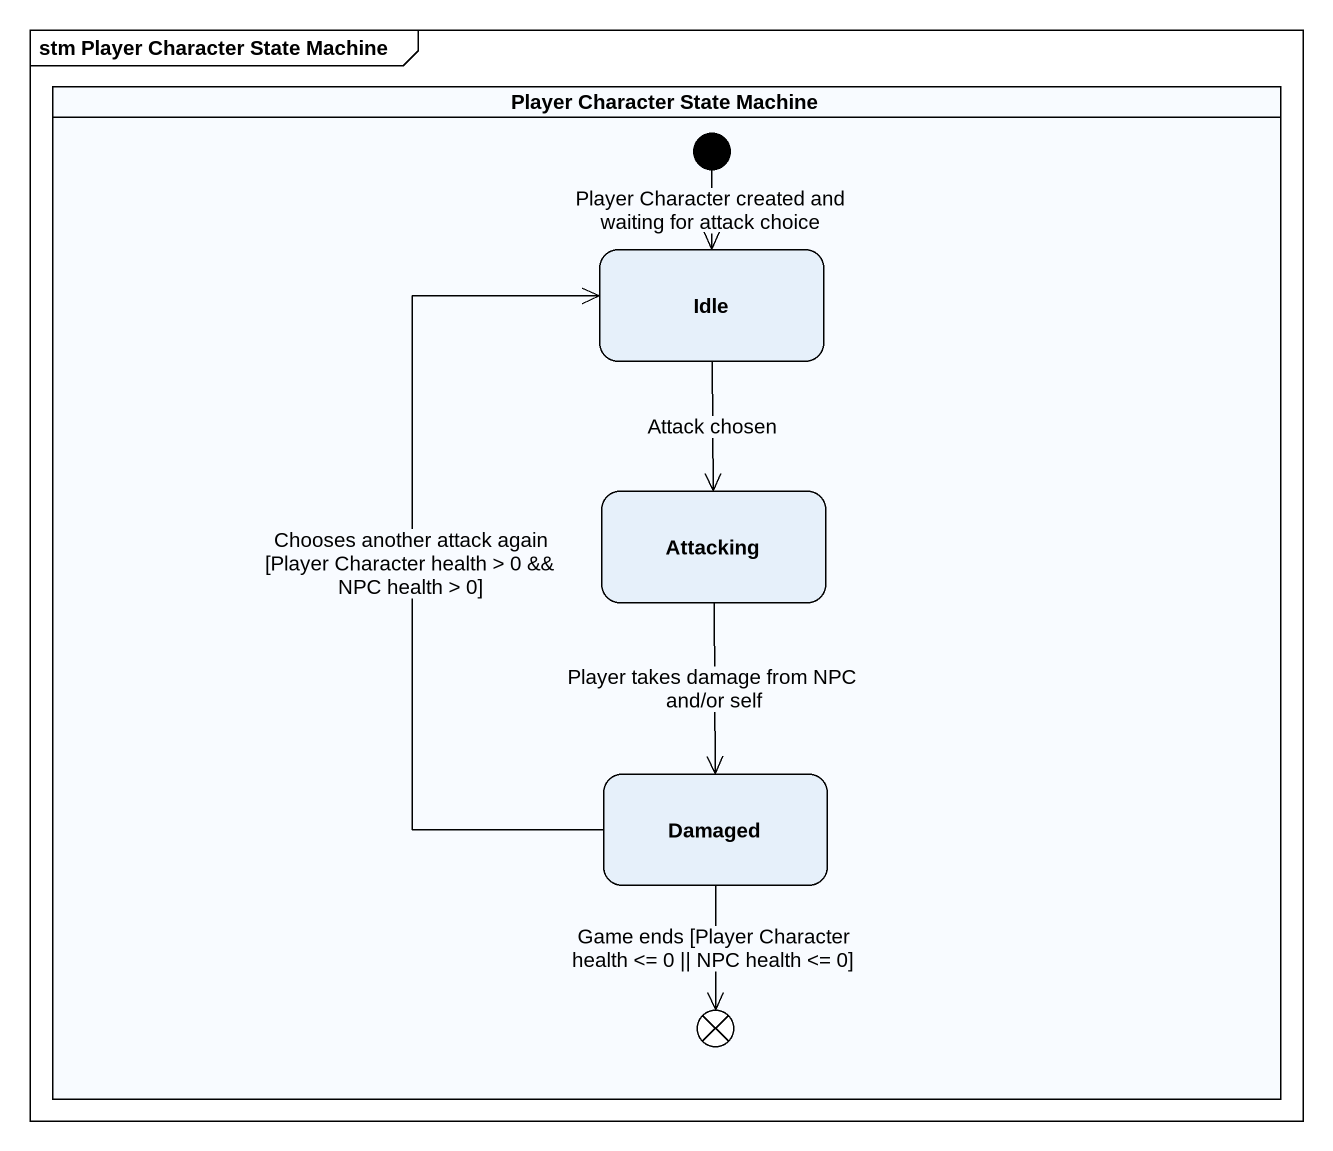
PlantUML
@startuml
mainframe stm Player Character State Machine
hide empty description
state "Player Character State Machine" as Player_Character_State <<partition>> {
  state Idle
  state Attacking
  state Damaged
  state exit1 <<exitPoint>>
  [*] --> Idle : Player Character created and waiting for attack choice
}
Idle --> Attacking : Attack chosen
Attacking --> Damaged : Player takes damage from NPC and/or self
Damaged -up-> Idle : Chooses another attack again [Player Character health > 0 && NPC health > 0]
Damaged --> exit1 : Game ends [Player Character health <= 0 || NPC health <= 0]
@enduml
